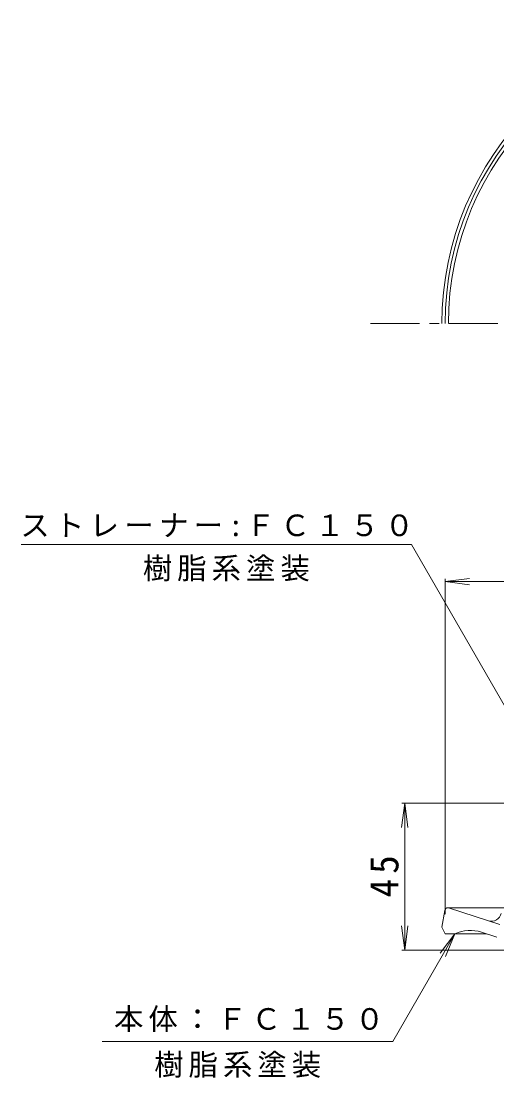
# Model space of a CAD drawing. Units: millimetres, scale not verified. Extents: x -259 to 223, y -346 to 343.
# Drawn here: x -259.2 to -113.6, y 3.4 to 326.6 of the extents above; entities that cross this region are included whole.
import ezdxf

# ---------------------------------------------------------------- set-up
doc = ezdxf.new("R2010")
doc.units = ezdxf.units.MM
doc.header["$LTSCALE"] = 3
doc.linetypes.add('CHAIN1', pattern=[8, 5, -1, 1, -1])
doc.linetypes.add('DASHED1', pattern=[1.8, 1.2, -0.6])
for name, color, linetype, lineweight in [('0-0_通り芯', 3, 'Continuous', 9), ('0-4_その他', 7, 'Continuous', 9), ('0-5_寸法', 7, 'Continuous', 9)]:
    doc.layers.add(name, color=color, linetype=linetype, lineweight=lineweight)
doc.styles.add('ＭＳ ゴシック', font='')
doc.styles.get('ＭＳ ゴシック').set_extended_font_data('MS Gothic')

msp = doc.modelspace()

# ---------------------------------------------------------------- linework, layer by layer
at = {"layer": '0-0_通り芯', "linetype": 'CHAIN1'}
msp.add_line((-152.292, 234.1), (68.695, 234.1), dxfattribs=at)
at = {"layer": '0-0_通り芯'}
for p, q in [((-93.588, 55.441), (-128.617, 55.441)), ((-128.464, 55.441), (-116.176, 51.449)), ((-129.603, 54.606), (-130.464, 49.441)), ((-130.464, 49.441), (-129.464, 47.441)), ((-116.787, 47.441), (-129.464, 47.441)), ((-113.631, 46.416), (-118.369, 47.956))]:
    msp.add_line(p, q, dxfattribs=at)
at = {"layer": '0-0_通り芯', "linetype": 'DASHED1'}
msp.add_line((-116.176, 51.449), (-108.154, 48.842), dxfattribs=at)
at = {"layer": '0-0_通り芯'}
for centre, radius, start, end in [((-37.964, 234.1), 92.5, 0, 180), ((-37.964, 234.1), 91.5, 0, 180), ((-37.964, 234.1), 90.5, 0, 180), ((-128.617, 54.441), 1, 90, 170.53767), ((-115.249, 54.302), 3, 251.99994, 348.7693), ((-121.769, 37.494), 11, 72, 115.26918)]:
    msp.add_arc(centre, radius, start, end, dxfattribs=at)
at = {"layer": '0-4_その他'}
for p, q in [((-129.464, 155.162), (-122.028, 156.141)), ((-129.464, 156.062), (-129.464, 53.441)), ((-129.464, 155.162), (54.536, 155.162)), ((-129.464, 155.162), (-122.028, 154.183)), ((-141.813, 87.441), (-142.792, 80.005)), ((-142.713, 87.441), (-65.992, 87.441)), ((-141.813, 42.441), (-141.813, 87.441)), ((-141.813, 87.441), (-140.834, 80.005)), ((-141.813, 42.441), (-142.792, 49.877)), ((-141.813, 42.441), (-140.834, 49.877)), ((-142.713, 42.441), (-109.068, 42.441))]:
    msp.add_line(p, q, dxfattribs=at)
at = {"layer": '0-5_寸法'}
for p, q in [((-139.804, 166.534), (-259.217, 166.534)), ((-87.789, 76.441), (-139.804, 166.534)), ((-126.464, 47.441), (-145.465, 14.531)), ((-126.464, 47.441), (-131.03, 41.491)), ((-126.464, 47.441), (-129.334, 40.512)), ((-145.465, 14.531), (-234.375, 14.531))]:
    msp.add_line(p, q, dxfattribs=at)

# ---------------------------------------------------------------- texts
at = {"layer": '0-4_その他', "color": 2, "insert": (-143.613, 58.566), "char_height": 8.798, "attachment_point": 7, "rotation": 90, "style": 'ＭＳ ゴシック'}
msp.add_mtext('\\T1.27;\\W0.95;45', dxfattribs=at)
at = {"layer": '0-5_寸法', "char_height": 6.598, "attachment_point": 7, "style": 'ＭＳ ゴシック'}
for s, insert in [('\\T1.18;ストレーナー:ＦＣ１５０', (-259.485, 168.75)), ('\\T1.17;樹脂系塗装', (-221.979, 155.226)), ('\\T1.17;本体：ＦＣ１５０', (-230.794, 17.395)), ('\\T1.17;樹脂系塗装', (-218.505, 3.396))]:
    msp.add_mtext(s, dxfattribs=dict(at, insert=insert))

doc.saveas('drawing.dxf')
